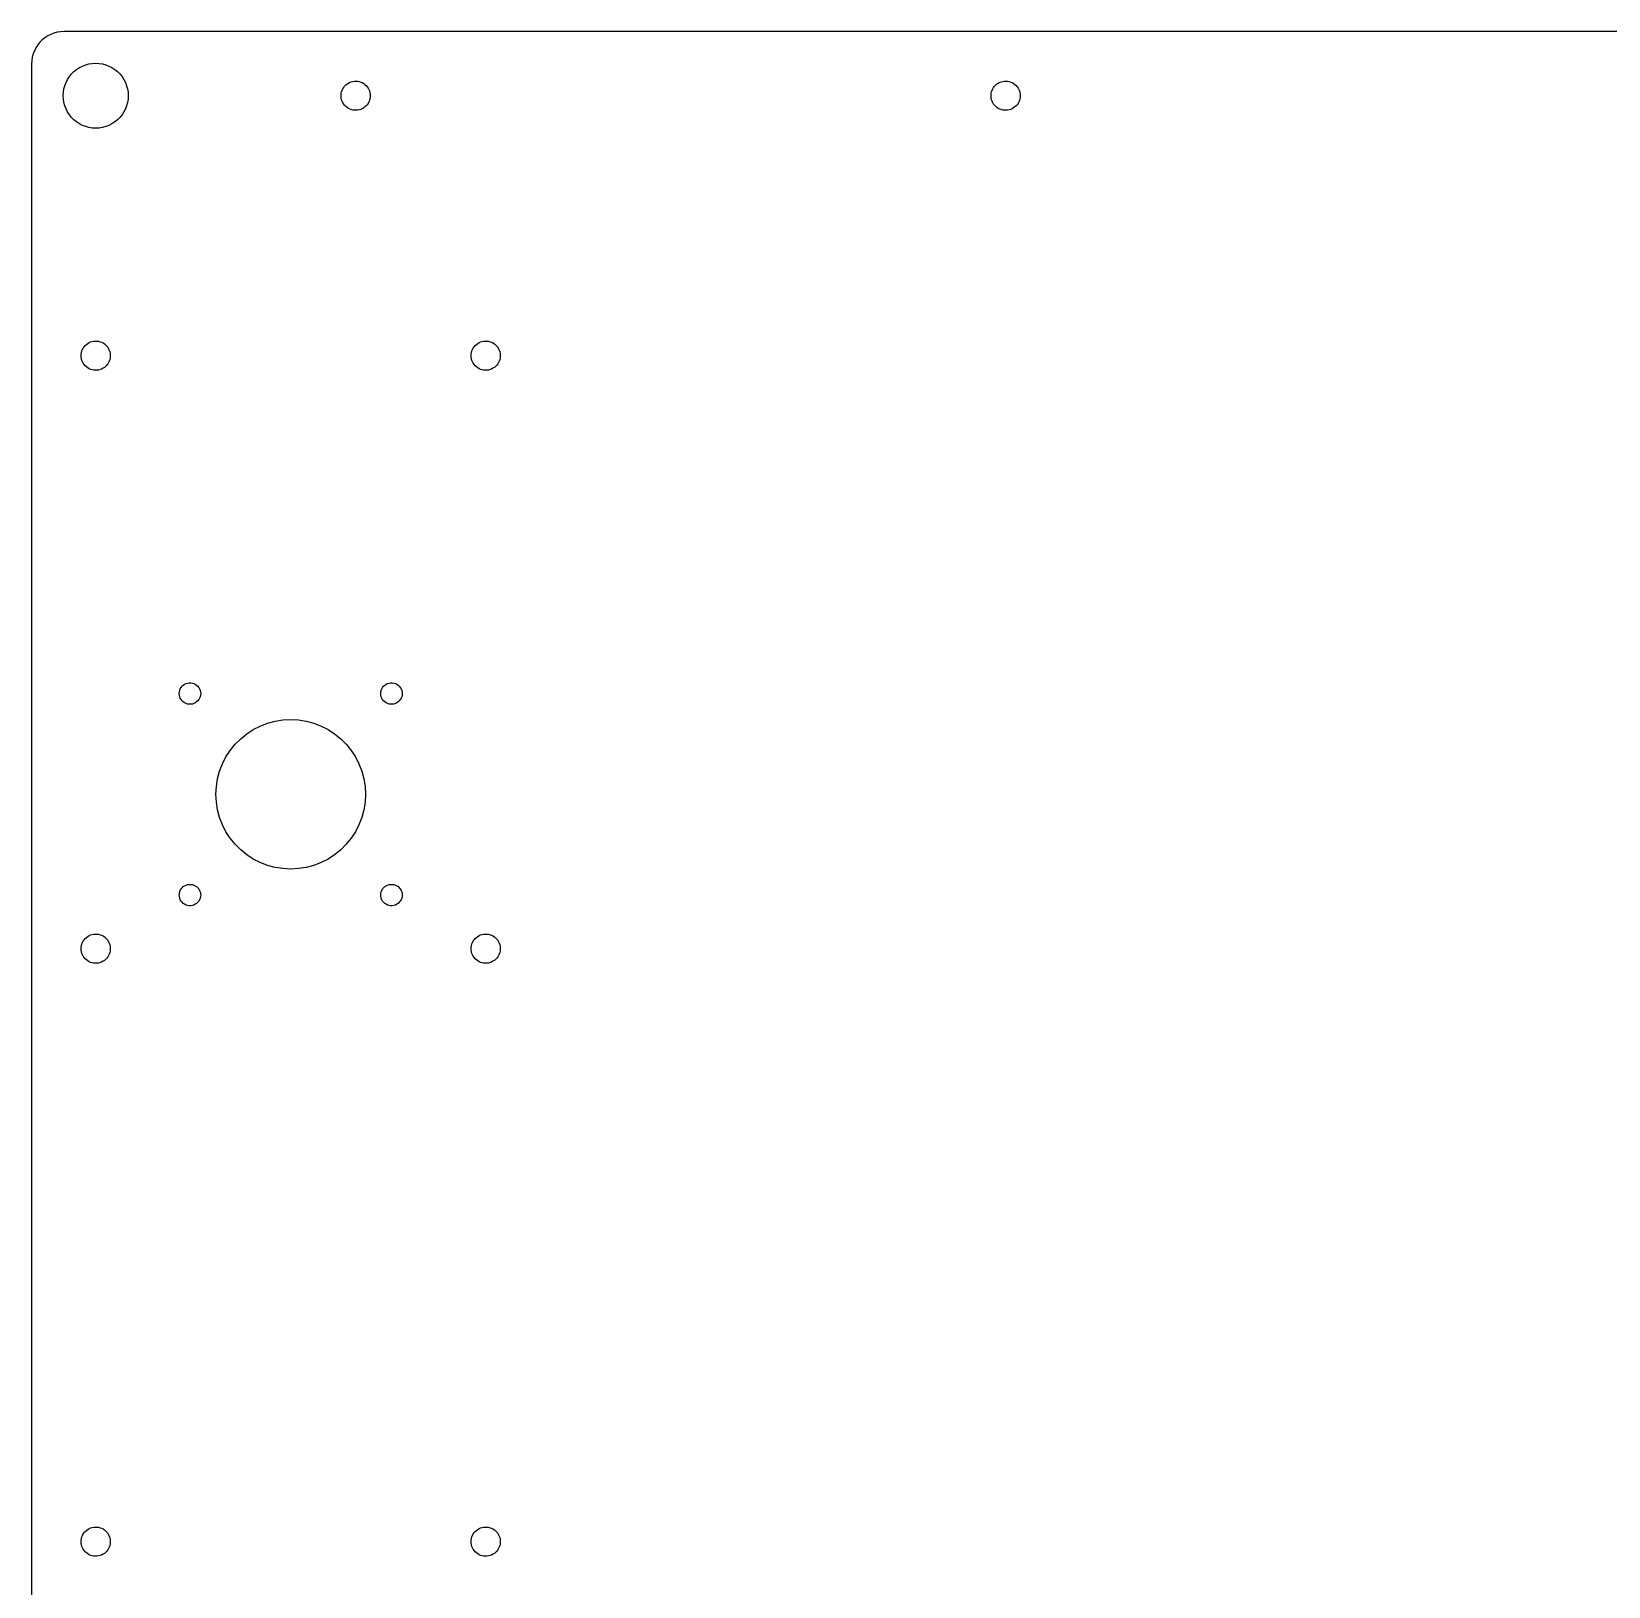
# Model space of a CAD drawing. Header units: metres. Extents: x -250 to 250, y -232 to 232.
# Drawn here: x -249.9 to -7.2, y -6.9 to 232.4 of the extents above; entities that cross this region are included whole.
import ezdxf

# ---------------------------------------------------------------- set-up
doc = ezdxf.new("R2010")
doc.units = ezdxf.units.M

msp = doc.modelspace()

# ---------------------------------------------------------------- linework, layer by layer
for p, q in [((-248.591, 230.721), (-248.92, 230.314)), ((-248.221, 231.091), (-248.591, 230.721)), ((-247.814, 231.42), (-248.221, 231.091)), ((-247.375, 231.705), (-247.814, 231.42)), ((-246.909, 231.943), (-247.375, 231.705)), ((-246.42, 232.13), (-246.909, 231.943)), ((-245.915, 232.266), (-246.42, 232.13)), ((-245.398, 232.348), (-245.915, 232.266)), ((-244.875, 232.375), (-245.398, 232.348)), ((244.875, 232.375), (-244.875, 232.375)), ((-249.766, 228.415), (-249.848, 227.898)), ((-249.63, 228.92), (-249.766, 228.415)), ((-249.443, 229.409), (-249.63, 228.92)), ((-249.205, 229.875), (-249.443, 229.409)), ((-248.92, 230.314), (-249.205, 229.875)), ((-249.848, 227.898), (-249.875, 227.375)), ((-249.875, 227.375), (-249.875, -227.375)), ((-244.045, 225.439), (-243.716, 225.846)), ((-243.716, 225.846), (-243.346, 226.216)), ((-243.346, 226.216), (-242.939, 226.545)), ((-242.939, 226.545), (-242.5, 226.83)), ((-242.5, 226.83), (-242.034, 227.068)), ((-242.034, 227.068), (-241.545, 227.255)), ((-241.545, 227.255), (-241.04, 227.391)), ((-241.04, 227.391), (-240.523, 227.473)), ((-240.523, 227.473), (-240, 227.5)), ((-240, 227.5), (-239.477, 227.473)), ((-239.477, 227.473), (-238.96, 227.391)), ((-238.96, 227.391), (-238.455, 227.255)), ((-238.455, 227.255), (-237.966, 227.068)), ((-237.966, 227.068), (-237.5, 226.83)), ((-237.5, 226.83), (-237.061, 226.545)), ((-237.061, 226.545), (-236.654, 226.216)), ((-236.654, 226.216), (-236.284, 225.846)), ((-236.284, 225.846), (-235.955, 225.439)), ((-244.973, 223.023), (-244.891, 223.54)), ((-244.891, 223.54), (-244.755, 224.045)), ((-244.755, 224.045), (-244.568, 224.534)), ((-244.568, 224.534), (-244.33, 225)), ((-244.33, 225), (-244.045, 225.439)), ((-235.955, 225.439), (-235.67, 225)), ((-235.67, 225), (-235.432, 224.534)), ((-235.432, 224.534), (-235.245, 224.045)), ((-235.245, 224.045), (-235.109, 223.54)), ((-235.109, 223.54), (-235.027, 223.023)), ((-202.165, 223.112), (-202.085, 223.347)), ((-202.085, 223.347), (-201.979, 223.571)), ((-201.979, 223.571), (-201.849, 223.782)), ((-201.849, 223.782), (-201.697, 223.978)), ((-201.697, 223.978), (-201.524, 224.155)), ((-201.524, 224.155), (-201.333, 224.313)), ((-201.333, 224.313), (-201.125, 224.449)), ((-201.125, 224.449), (-200.904, 224.56)), ((-200.904, 224.56), (-200.672, 224.647)), ((-200.672, 224.647), (-200.431, 224.708)), ((-200.431, 224.708), (-200.186, 224.742)), ((-200.186, 224.742), (-199.938, 224.749)), ((-199.938, 224.749), (-199.691, 224.729)), ((-199.691, 224.729), (-199.448, 224.681)), ((-199.448, 224.681), (-199.211, 224.607)), ((-199.211, 224.607), (-198.984, 224.508)), ((-198.984, 224.508), (-198.769, 224.384)), ((-198.769, 224.384), (-198.57, 224.237)), ((-198.57, 224.237), (-198.387, 224.069)), ((-198.387, 224.069), (-198.224, 223.882)), ((-198.224, 223.882), (-198.083, 223.678)), ((-198.083, 223.678), (-197.965, 223.46)), ((-197.965, 223.46), (-197.872, 223.231)), ((-197.872, 223.231), (-197.804, 222.992)), ((-102.165, 223.112), (-102.085, 223.347)), ((-102.085, 223.347), (-101.979, 223.571)), ((-101.979, 223.571), (-101.849, 223.782)), ((-101.849, 223.782), (-101.697, 223.978)), ((-101.697, 223.978), (-101.524, 224.155)), ((-101.524, 224.155), (-101.333, 224.313)), ((-101.333, 224.313), (-101.125, 224.449)), ((-101.125, 224.449), (-100.904, 224.56)), ((-100.904, 224.56), (-100.672, 224.647)), ((-100.672, 224.647), (-100.431, 224.708)), ((-100.431, 224.708), (-100.186, 224.742)), ((-100.186, 224.742), (-99.938, 224.749)), ((-99.938, 224.749), (-99.6909, 224.729)), ((-99.6909, 224.729), (-99.4476, 224.681)), ((-99.4476, 224.681), (-99.2111, 224.607)), ((-99.2111, 224.607), (-98.984, 224.508)), ((-98.984, 224.508), (-98.7694, 224.384)), ((-98.7694, 224.384), (-98.5696, 224.237)), ((-98.5696, 224.237), (-98.3872, 224.069)), ((-98.3872, 224.069), (-98.2244, 223.882)), ((-98.2244, 223.882), (-98.0832, 223.678)), ((-98.0832, 223.678), (-97.9652, 223.46)), ((-97.9652, 223.46), (-97.8719, 223.231)), ((-97.8719, 223.231), (-97.8045, 222.992)), ((-245, 222.5), (-244.973, 223.023)), ((-244.973, 221.977), (-245, 222.5)), ((-244.891, 221.46), (-244.973, 221.977)), ((-244.755, 220.955), (-244.891, 221.46)), ((-244.568, 220.466), (-244.755, 220.955)), ((-235.245, 220.955), (-235.432, 220.466)), ((-235.109, 221.46), (-235.245, 220.955)), ((-235.027, 221.977), (-235.109, 221.46)), ((-235.027, 223.023), (-235, 222.5)), ((-235, 222.5), (-235.027, 221.977)), ((-202.247, 222.624), (-202.219, 222.87)), ((-202.247, 222.376), (-202.247, 222.624)), ((-202.219, 222.13), (-202.247, 222.376)), ((-202.219, 222.87), (-202.165, 223.112)), ((-202.165, 221.888), (-202.219, 222.13)), ((-202.085, 221.653), (-202.165, 221.888)), ((-201.979, 221.429), (-202.085, 221.653)), ((-201.849, 221.218), (-201.979, 221.429)), ((-201.697, 221.022), (-201.849, 221.218)), ((-201.524, 220.845), (-201.697, 221.022)), ((-201.333, 220.687), (-201.524, 220.845)), ((-198.387, 220.931), (-198.57, 220.763)), ((-198.224, 221.118), (-198.387, 220.931)), ((-198.083, 221.322), (-198.224, 221.118)), ((-197.965, 221.54), (-198.083, 221.322)), ((-197.872, 221.769), (-197.965, 221.54)), ((-197.804, 222.008), (-197.872, 221.769)), ((-197.804, 222.992), (-197.764, 222.748)), ((-197.764, 222.252), (-197.804, 222.008)), ((-197.764, 222.748), (-197.75, 222.5)), ((-197.75, 222.5), (-197.764, 222.252)), ((-102.247, 222.624), (-102.219, 222.87)), ((-102.247, 222.376), (-102.247, 222.624)), ((-102.219, 222.13), (-102.247, 222.376)), ((-102.219, 222.87), (-102.165, 223.112)), ((-102.165, 221.888), (-102.219, 222.13)), ((-102.085, 221.653), (-102.165, 221.888)), ((-101.979, 221.429), (-102.085, 221.653)), ((-101.849, 221.218), (-101.979, 221.429)), ((-101.697, 221.022), (-101.849, 221.218)), ((-101.524, 220.845), (-101.697, 221.022)), ((-101.333, 220.687), (-101.524, 220.845)), ((-98.3872, 220.931), (-98.5696, 220.763)), ((-98.2244, 221.118), (-98.3872, 220.931)), ((-98.0832, 221.322), (-98.2244, 221.118)), ((-97.9652, 221.54), (-98.0832, 221.322)), ((-97.8719, 221.769), (-97.9652, 221.54)), ((-97.8045, 222.008), (-97.8719, 221.769)), ((-97.8045, 222.992), (-97.7637, 222.748)), ((-97.7637, 222.252), (-97.8045, 222.008)), ((-97.7637, 222.748), (-97.75, 222.5)), ((-97.75, 222.5), (-97.7637, 222.252)), ((-244.33, 220), (-244.568, 220.466)), ((-244.045, 219.561), (-244.33, 220)), ((-243.716, 219.154), (-244.045, 219.561)), ((-243.346, 218.784), (-243.716, 219.154)), ((-242.939, 218.455), (-243.346, 218.784)), ((-242.5, 218.17), (-242.939, 218.455)), ((-237.061, 218.455), (-237.5, 218.17)), ((-236.654, 218.784), (-237.061, 218.455)), ((-236.284, 219.154), (-236.654, 218.784)), ((-235.955, 219.561), (-236.284, 219.154)), ((-235.67, 220), (-235.955, 219.561)), ((-235.432, 220.466), (-235.67, 220)), ((-201.125, 220.551), (-201.333, 220.687)), ((-200.904, 220.44), (-201.125, 220.551)), ((-200.672, 220.353), (-200.904, 220.44)), ((-200.431, 220.292), (-200.672, 220.353)), ((-200.186, 220.258), (-200.431, 220.292)), ((-199.938, 220.251), (-200.186, 220.258)), ((-199.691, 220.271), (-199.938, 220.251)), ((-199.448, 220.319), (-199.691, 220.271)), ((-199.211, 220.393), (-199.448, 220.319)), ((-198.984, 220.492), (-199.211, 220.393)), ((-198.769, 220.616), (-198.984, 220.492)), ((-198.57, 220.763), (-198.769, 220.616)), ((-101.125, 220.551), (-101.333, 220.687)), ((-100.904, 220.44), (-101.125, 220.551)), ((-100.672, 220.353), (-100.904, 220.44)), ((-100.431, 220.292), (-100.672, 220.353)), ((-100.186, 220.258), (-100.431, 220.292)), ((-99.938, 220.251), (-100.186, 220.258)), ((-99.6909, 220.271), (-99.938, 220.251)), ((-99.4476, 220.319), (-99.6909, 220.271)), ((-99.2111, 220.393), (-99.4476, 220.319)), ((-98.984, 220.492), (-99.2111, 220.393)), ((-98.7694, 220.616), (-98.984, 220.492)), ((-98.5696, 220.763), (-98.7694, 220.616)), ((-242.034, 217.932), (-242.5, 218.17)), ((-241.545, 217.745), (-242.034, 217.932)), ((-241.04, 217.609), (-241.545, 217.745)), ((-240.523, 217.527), (-241.04, 217.609)), ((-240, 217.5), (-240.523, 217.527)), ((-239.477, 217.527), (-240, 217.5)), ((-238.96, 217.609), (-239.477, 217.527)), ((-238.455, 217.745), (-238.96, 217.609)), ((-237.966, 217.932), (-238.455, 217.745)), ((-237.5, 218.17), (-237.966, 217.932)), ((-241.231, 184.384), (-241.016, 184.508)), ((-241.016, 184.508), (-240.789, 184.607)), ((-240.789, 184.607), (-240.552, 184.681)), ((-240.552, 184.681), (-240.309, 184.729)), ((-240.309, 184.729), (-240.062, 184.749)), ((-240.062, 184.749), (-239.814, 184.742)), ((-239.814, 184.742), (-239.569, 184.708)), ((-239.569, 184.708), (-239.328, 184.647)), ((-239.328, 184.647), (-239.096, 184.56)), ((-239.096, 184.56), (-238.875, 184.449)), ((-238.875, 184.449), (-238.667, 184.313)), ((-181.231, 184.384), (-181.016, 184.508)), ((-181.016, 184.508), (-180.789, 184.607)), ((-180.789, 184.607), (-180.552, 184.681)), ((-180.552, 184.681), (-180.309, 184.729)), ((-180.309, 184.729), (-180.062, 184.749)), ((-180.062, 184.749), (-179.814, 184.742)), ((-179.814, 184.742), (-179.569, 184.708)), ((-179.569, 184.708), (-179.328, 184.647)), ((-179.328, 184.647), (-179.096, 184.56)), ((-179.096, 184.56), (-178.875, 184.449)), ((-178.875, 184.449), (-178.667, 184.313)), ((-242.25, 182.5), (-242.236, 182.748)), ((-242.236, 182.252), (-242.25, 182.5)), ((-242.236, 182.748), (-242.196, 182.992)), ((-242.196, 182.008), (-242.236, 182.252)), ((-242.196, 182.992), (-242.128, 183.231)), ((-242.128, 181.769), (-242.196, 182.008)), ((-242.128, 183.231), (-242.035, 183.46)), ((-242.035, 183.46), (-241.917, 183.678)), ((-241.917, 183.678), (-241.776, 183.882)), ((-241.776, 183.882), (-241.613, 184.069)), ((-241.613, 184.069), (-241.43, 184.237)), ((-241.43, 184.237), (-241.231, 184.384)), ((-238.667, 184.313), (-238.476, 184.155)), ((-238.476, 184.155), (-238.303, 183.978)), ((-238.303, 183.978), (-238.151, 183.782)), ((-238.151, 183.782), (-238.021, 183.571)), ((-238.021, 183.571), (-237.915, 183.347)), ((-237.915, 183.347), (-237.835, 183.112)), ((-237.835, 183.112), (-237.781, 182.87)), ((-237.781, 182.13), (-237.835, 181.888)), ((-237.781, 182.87), (-237.753, 182.624)), ((-237.753, 182.376), (-237.781, 182.13)), ((-237.753, 182.624), (-237.753, 182.376)), ((-182.25, 182.5), (-182.236, 182.748)), ((-182.236, 182.252), (-182.25, 182.5)), ((-182.236, 182.748), (-182.196, 182.992)), ((-182.196, 182.008), (-182.236, 182.252)), ((-182.196, 182.992), (-182.128, 183.231)), ((-182.128, 181.769), (-182.196, 182.008)), ((-182.128, 183.231), (-182.035, 183.46)), ((-182.035, 183.46), (-181.917, 183.678)), ((-181.917, 183.678), (-181.776, 183.882)), ((-181.776, 183.882), (-181.613, 184.069)), ((-181.613, 184.069), (-181.43, 184.237)), ((-181.43, 184.237), (-181.231, 184.384)), ((-178.667, 184.313), (-178.476, 184.155)), ((-178.476, 184.155), (-178.303, 183.978)), ((-178.303, 183.978), (-178.151, 183.782)), ((-178.151, 183.782), (-178.021, 183.571)), ((-178.021, 183.571), (-177.915, 183.347)), ((-177.915, 183.347), (-177.835, 183.112)), ((-177.835, 183.112), (-177.781, 182.87)), ((-177.781, 182.13), (-177.835, 181.888)), ((-177.781, 182.87), (-177.753, 182.624)), ((-177.753, 182.376), (-177.781, 182.13)), ((-177.753, 182.624), (-177.753, 182.376)), ((-242.035, 181.54), (-242.128, 181.769)), ((-241.917, 181.322), (-242.035, 181.54)), ((-241.776, 181.118), (-241.917, 181.322)), ((-241.613, 180.931), (-241.776, 181.118)), ((-241.43, 180.763), (-241.613, 180.931)), ((-241.231, 180.616), (-241.43, 180.763)), ((-241.016, 180.492), (-241.231, 180.616)), ((-240.789, 180.393), (-241.016, 180.492)), ((-240.552, 180.319), (-240.789, 180.393)), ((-240.309, 180.271), (-240.552, 180.319)), ((-240.062, 180.251), (-240.309, 180.271)), ((-239.814, 180.258), (-240.062, 180.251)), ((-239.569, 180.292), (-239.814, 180.258)), ((-239.328, 180.353), (-239.569, 180.292)), ((-239.096, 180.44), (-239.328, 180.353)), ((-238.875, 180.551), (-239.096, 180.44)), ((-238.667, 180.687), (-238.875, 180.551)), ((-238.476, 180.845), (-238.667, 180.687)), ((-238.303, 181.022), (-238.476, 180.845)), ((-238.151, 181.218), (-238.303, 181.022)), ((-238.021, 181.429), (-238.151, 181.218)), ((-237.915, 181.653), (-238.021, 181.429)), ((-237.835, 181.888), (-237.915, 181.653)), ((-182.035, 181.54), (-182.128, 181.769)), ((-181.917, 181.322), (-182.035, 181.54)), ((-181.776, 181.118), (-181.917, 181.322)), ((-181.613, 180.931), (-181.776, 181.118)), ((-181.43, 180.763), (-181.613, 180.931)), ((-181.231, 180.616), (-181.43, 180.763)), ((-181.016, 180.492), (-181.231, 180.616)), ((-180.789, 180.393), (-181.016, 180.492)), ((-180.552, 180.319), (-180.789, 180.393)), ((-180.309, 180.271), (-180.552, 180.319)), ((-180.062, 180.251), (-180.309, 180.271)), ((-179.814, 180.258), (-180.062, 180.251)), ((-179.569, 180.292), (-179.814, 180.258)), ((-179.328, 180.353), (-179.569, 180.292)), ((-179.096, 180.44), (-179.328, 180.353)), ((-178.875, 180.551), (-179.096, 180.44)), ((-178.667, 180.687), (-178.875, 180.551)), ((-178.476, 180.845), (-178.667, 180.687)), ((-178.303, 181.022), (-178.476, 180.845)), ((-178.151, 181.218), (-178.303, 181.022)), ((-178.021, 181.429), (-178.151, 181.218)), ((-177.915, 181.653), (-178.021, 181.429)), ((-177.835, 181.888), (-177.915, 181.653)), ((-227.077, 130.986), (-226.987, 131.216)), ((-226.987, 131.216), (-226.863, 131.429)), ((-226.863, 131.429), (-226.71, 131.622)), ((-226.71, 131.622), (-226.529, 131.79)), ((-226.529, 131.79), (-226.325, 131.929)), ((-226.325, 131.929), (-226.103, 132.036)), ((-226.103, 132.036), (-225.867, 132.109)), ((-225.867, 132.109), (-225.623, 132.145)), ((-225.623, 132.145), (-225.377, 132.145)), ((-225.377, 132.145), (-225.133, 132.109)), ((-225.133, 132.109), (-224.897, 132.036)), ((-224.897, 132.036), (-224.675, 131.929)), ((-224.675, 131.929), (-224.471, 131.79)), ((-224.471, 131.79), (-224.29, 131.622)), ((-224.29, 131.622), (-224.137, 131.429)), ((-224.137, 131.429), (-224.013, 131.216)), ((-224.013, 131.216), (-223.923, 130.986)), ((-196.077, 130.986), (-195.987, 131.216)), ((-195.987, 131.216), (-195.863, 131.429)), ((-195.863, 131.429), (-195.71, 131.622)), ((-195.71, 131.622), (-195.529, 131.79)), ((-195.529, 131.79), (-195.325, 131.929)), ((-195.325, 131.929), (-195.103, 132.036)), ((-195.103, 132.036), (-194.867, 132.109)), ((-194.867, 132.109), (-194.623, 132.145)), ((-194.623, 132.145), (-194.377, 132.145)), ((-194.377, 132.145), (-194.133, 132.109)), ((-194.133, 132.109), (-193.897, 132.036)), ((-193.897, 132.036), (-193.675, 131.929)), ((-193.675, 131.929), (-193.471, 131.79)), ((-193.471, 131.79), (-193.29, 131.622)), ((-193.29, 131.622), (-193.137, 131.429)), ((-193.137, 131.429), (-193.013, 131.216)), ((-193.013, 131.216), (-192.923, 130.986)), ((-227.15, 130.5), (-227.132, 130.746)), ((-227.132, 130.254), (-227.15, 130.5)), ((-227.132, 130.746), (-227.077, 130.986)), ((-227.077, 130.014), (-227.132, 130.254)), ((-226.987, 129.784), (-227.077, 130.014)), ((-226.863, 129.571), (-226.987, 129.784)), ((-226.71, 129.378), (-226.863, 129.571)), ((-226.529, 129.21), (-226.71, 129.378)), ((-226.325, 129.071), (-226.529, 129.21)), ((-226.103, 128.964), (-226.325, 129.071)), ((-225.867, 128.891), (-226.103, 128.964)), ((-225.623, 128.855), (-225.867, 128.891)), ((-225.377, 128.855), (-225.623, 128.855)), ((-225.133, 128.891), (-225.377, 128.855)), ((-224.897, 128.964), (-225.133, 128.891)), ((-224.675, 129.071), (-224.897, 128.964)), ((-224.471, 129.21), (-224.675, 129.071)), ((-224.29, 129.378), (-224.471, 129.21)), ((-224.137, 129.571), (-224.29, 129.378)), ((-224.013, 129.784), (-224.137, 129.571)), ((-223.923, 130.014), (-224.013, 129.784)), ((-223.923, 130.986), (-223.868, 130.746)), ((-223.868, 130.254), (-223.923, 130.014)), ((-223.868, 130.746), (-223.85, 130.5)), ((-223.85, 130.5), (-223.868, 130.254)), ((-196.15, 130.5), (-196.132, 130.746)), ((-196.132, 130.254), (-196.15, 130.5)), ((-196.132, 130.746), (-196.077, 130.986)), ((-196.077, 130.014), (-196.132, 130.254)), ((-195.987, 129.784), (-196.077, 130.014)), ((-195.863, 129.571), (-195.987, 129.784)), ((-195.71, 129.378), (-195.863, 129.571)), ((-195.529, 129.21), (-195.71, 129.378)), ((-195.325, 129.071), (-195.529, 129.21)), ((-195.103, 128.964), (-195.325, 129.071)), ((-194.867, 128.891), (-195.103, 128.964)), ((-194.623, 128.855), (-194.867, 128.891)), ((-194.377, 128.855), (-194.623, 128.855)), ((-194.133, 128.891), (-194.377, 128.855)), ((-193.897, 128.964), (-194.133, 128.891)), ((-193.675, 129.071), (-193.897, 128.964)), ((-193.471, 129.21), (-193.675, 129.071)), ((-193.29, 129.378), (-193.471, 129.21)), ((-193.137, 129.571), (-193.29, 129.378)), ((-193.013, 129.784), (-193.137, 129.571)), ((-192.923, 130.014), (-193.013, 129.784)), ((-192.923, 130.986), (-192.868, 130.746)), ((-192.868, 130.254), (-192.923, 130.014)), ((-192.868, 130.746), (-192.85, 130.5)), ((-192.85, 130.5), (-192.868, 130.254)), ((-213.554, 125.937), (-212.391, 126.249)), ((-212.391, 126.249), (-211.202, 126.437)), ((-211.202, 126.437), (-210, 126.5)), ((-210, 126.5), (-208.798, 126.437)), ((-208.798, 126.437), (-207.609, 126.249)), ((-207.609, 126.249), (-206.446, 125.937)), ((-217.695, 123.546), (-216.76, 124.304)), ((-216.76, 124.304), (-215.75, 124.959)), ((-215.75, 124.959), (-214.677, 125.506)), ((-214.677, 125.506), (-213.554, 125.937)), ((-206.446, 125.937), (-205.323, 125.506)), ((-205.323, 125.506), (-204.25, 124.959)), ((-204.25, 124.959), (-203.24, 124.304)), ((-203.24, 124.304), (-202.305, 123.546)), ((-219.959, 120.75), (-219.304, 121.76)), ((-219.304, 121.76), (-218.546, 122.695)), ((-218.546, 122.695), (-217.695, 123.546)), ((-202.305, 123.546), (-201.454, 122.695)), ((-201.454, 122.695), (-200.696, 121.76)), ((-200.696, 121.76), (-200.041, 120.75)), ((-220.937, 118.554), (-220.506, 119.677)), ((-220.506, 119.677), (-219.959, 120.75)), ((-200.041, 120.75), (-199.494, 119.677)), ((-199.494, 119.677), (-199.063, 118.554)), ((-221.437, 116.202), (-221.249, 117.391)), ((-221.249, 117.391), (-220.937, 118.554)), ((-199.063, 118.554), (-198.751, 117.391)), ((-198.751, 117.391), (-198.563, 116.202)), ((-221.5, 115), (-221.437, 116.202)), ((-221.437, 113.798), (-221.5, 115)), ((-198.563, 116.202), (-198.5, 115)), ((-198.5, 115), (-198.563, 113.798)), ((-221.249, 112.609), (-221.437, 113.798)), ((-220.937, 111.446), (-221.249, 112.609)), ((-198.751, 112.609), (-199.063, 111.446)), ((-198.563, 113.798), (-198.751, 112.609)), ((-220.506, 110.323), (-220.937, 111.446)), ((-219.959, 109.25), (-220.506, 110.323)), ((-219.304, 108.24), (-219.959, 109.25)), ((-200.041, 109.25), (-200.696, 108.24)), ((-199.494, 110.323), (-200.041, 109.25)), ((-199.063, 111.446), (-199.494, 110.323)), ((-218.546, 107.305), (-219.304, 108.24)), ((-217.695, 106.454), (-218.546, 107.305)), ((-201.454, 107.305), (-202.305, 106.454)), ((-200.696, 108.24), (-201.454, 107.305)), ((-216.76, 105.696), (-217.695, 106.454)), ((-215.75, 105.041), (-216.76, 105.696)), ((-214.677, 104.494), (-215.75, 105.041)), ((-213.554, 104.063), (-214.677, 104.494)), ((-205.323, 104.494), (-206.446, 104.063)), ((-204.25, 105.041), (-205.323, 104.494)), ((-203.24, 105.696), (-204.25, 105.041)), ((-202.305, 106.454), (-203.24, 105.696)), ((-212.391, 103.751), (-213.554, 104.063)), ((-211.202, 103.563), (-212.391, 103.751)), ((-210, 103.5), (-211.202, 103.563)), ((-208.798, 103.563), (-210, 103.5)), ((-207.609, 103.751), (-208.798, 103.563)), ((-206.446, 104.063), (-207.609, 103.751)), ((-227.15, 99.5), (-227.132, 99.7459)), ((-227.132, 99.2541), (-227.15, 99.5)), ((-227.132, 99.7459), (-227.077, 99.9863)), ((-227.077, 99.9863), (-226.987, 100.216)), ((-226.987, 100.216), (-226.863, 100.429)), ((-226.863, 100.429), (-226.71, 100.622)), ((-226.71, 100.622), (-226.529, 100.79)), ((-226.529, 100.79), (-226.325, 100.929)), ((-226.325, 100.929), (-226.103, 101.036)), ((-226.103, 101.036), (-225.867, 101.109)), ((-225.867, 101.109), (-225.623, 101.145)), ((-225.623, 101.145), (-225.377, 101.145)), ((-225.377, 101.145), (-225.133, 101.109)), ((-225.133, 101.109), (-224.897, 101.036)), ((-224.897, 101.036), (-224.675, 100.929)), ((-224.675, 100.929), (-224.471, 100.79)), ((-224.471, 100.79), (-224.29, 100.622)), ((-224.29, 100.622), (-224.137, 100.429)), ((-224.137, 100.429), (-224.013, 100.216)), ((-224.013, 100.216), (-223.923, 99.9863)), ((-223.923, 99.9863), (-223.868, 99.7459)), ((-223.868, 99.7459), (-223.85, 99.5)), ((-223.85, 99.5), (-223.868, 99.2541)), ((-196.15, 99.5), (-196.132, 99.7459)), ((-196.132, 99.2541), (-196.15, 99.5)), ((-196.132, 99.7459), (-196.077, 99.9863)), ((-196.077, 99.9863), (-195.987, 100.216)), ((-195.987, 100.216), (-195.863, 100.429)), ((-195.863, 100.429), (-195.71, 100.622)), ((-195.71, 100.622), (-195.529, 100.79)), ((-195.529, 100.79), (-195.325, 100.929)), ((-195.325, 100.929), (-195.103, 101.036)), ((-195.103, 101.036), (-194.867, 101.109)), ((-194.867, 101.109), (-194.623, 101.145)), ((-194.623, 101.145), (-194.377, 101.145)), ((-194.377, 101.145), (-194.133, 101.109)), ((-194.133, 101.109), (-193.897, 101.036)), ((-193.897, 101.036), (-193.675, 100.929)), ((-193.675, 100.929), (-193.471, 100.79)), ((-193.471, 100.79), (-193.29, 100.622)), ((-193.29, 100.622), (-193.137, 100.429)), ((-193.137, 100.429), (-193.013, 100.216)), ((-193.013, 100.216), (-192.923, 99.9863)), ((-192.923, 99.9863), (-192.868, 99.7459)), ((-192.868, 99.7459), (-192.85, 99.5)), ((-192.85, 99.5), (-192.868, 99.2541)), ((-227.077, 99.0137), (-227.132, 99.2541)), ((-226.987, 98.7841), (-227.077, 99.0137)), ((-226.863, 98.5705), (-226.987, 98.7841)), ((-226.71, 98.3777), (-226.863, 98.5705)), ((-226.529, 98.21), (-226.71, 98.3777)), ((-226.325, 98.0711), (-226.529, 98.21)), ((-226.103, 97.9641), (-226.325, 98.0711)), ((-225.867, 97.8914), (-226.103, 97.9641)), ((-225.623, 97.8546), (-225.867, 97.8914)), ((-225.377, 97.8546), (-225.623, 97.8546)), ((-225.133, 97.8914), (-225.377, 97.8546)), ((-224.897, 97.9641), (-225.133, 97.8914)), ((-224.675, 98.0711), (-224.897, 97.9641)), ((-224.471, 98.21), (-224.675, 98.0711)), ((-224.29, 98.3777), (-224.471, 98.21)), ((-224.137, 98.5705), (-224.29, 98.3777)), ((-224.013, 98.7841), (-224.137, 98.5705)), ((-223.923, 99.0137), (-224.013, 98.7841)), ((-223.868, 99.2541), (-223.923, 99.0137)), ((-196.077, 99.0137), (-196.132, 99.2541)), ((-195.987, 98.7841), (-196.077, 99.0137)), ((-195.863, 98.5705), (-195.987, 98.7841)), ((-195.71, 98.3777), (-195.863, 98.5705)), ((-195.529, 98.21), (-195.71, 98.3777)), ((-195.325, 98.0711), (-195.529, 98.21)), ((-195.103, 97.9641), (-195.325, 98.0711)), ((-194.867, 97.8914), (-195.103, 97.9641)), ((-194.623, 97.8546), (-194.867, 97.8914)), ((-194.377, 97.8546), (-194.623, 97.8546)), ((-194.133, 97.8914), (-194.377, 97.8546)), ((-193.897, 97.9641), (-194.133, 97.8914)), ((-193.675, 98.0711), (-193.897, 97.9641)), ((-193.471, 98.21), (-193.675, 98.0711)), ((-193.29, 98.3777), (-193.471, 98.21)), ((-193.137, 98.5705), (-193.29, 98.3777)), ((-193.013, 98.7841), (-193.137, 98.5705)), ((-192.923, 99.0137), (-193.013, 98.7841)), ((-192.868, 99.2541), (-192.923, 99.0137)), ((-242.128, 91.9806), (-242.035, 92.2102)), ((-242.035, 92.2102), (-241.917, 92.4283)), ((-241.917, 92.4283), (-241.776, 92.632)), ((-241.776, 92.632), (-241.613, 92.8189)), ((-241.613, 92.8189), (-241.43, 92.9868)), ((-241.43, 92.9868), (-241.231, 93.1336)), ((-241.231, 93.1336), (-241.016, 93.2576)), ((-241.016, 93.2576), (-240.789, 93.3571)), ((-240.789, 93.3571), (-240.552, 93.4312)), ((-240.552, 93.4312), (-240.309, 93.4787)), ((-240.309, 93.4787), (-240.062, 93.4991)), ((-240.062, 93.4991), (-239.814, 93.4923)), ((-239.814, 93.4923), (-239.569, 93.4583)), ((-239.569, 93.4583), (-239.328, 93.3974)), ((-239.328, 93.3974), (-239.096, 93.3105)), ((-239.096, 93.3105), (-238.875, 93.1985)), ((-238.875, 93.1985), (-238.667, 93.063)), ((-238.667, 93.063), (-238.476, 92.9054)), ((-238.476, 92.9054), (-238.303, 92.7277)), ((-238.303, 92.7277), (-238.151, 92.5321)), ((-238.151, 92.5321), (-238.021, 92.3209)), ((-238.021, 92.3209), (-237.915, 92.0967)), ((-182.128, 91.9806), (-182.035, 92.2102)), ((-182.035, 92.2102), (-181.917, 92.4283)), ((-181.917, 92.4283), (-181.776, 92.632)), ((-181.776, 92.632), (-181.613, 92.8189)), ((-181.613, 92.8189), (-181.43, 92.9868)), ((-181.43, 92.9868), (-181.231, 93.1336)), ((-181.231, 93.1336), (-181.016, 93.2576)), ((-181.016, 93.2576), (-180.789, 93.3571)), ((-180.789, 93.3571), (-180.552, 93.4312)), ((-180.552, 93.4312), (-180.309, 93.4787)), ((-180.309, 93.4787), (-180.062, 93.4991)), ((-180.062, 93.4991), (-179.814, 93.4923)), ((-179.814, 93.4923), (-179.569, 93.4583)), ((-179.569, 93.4583), (-179.328, 93.3974)), ((-179.328, 93.3974), (-179.096, 93.3105)), ((-179.096, 93.3105), (-178.875, 93.1985)), ((-178.875, 93.1985), (-178.667, 93.063)), ((-178.667, 93.063), (-178.476, 92.9054)), ((-178.476, 92.9054), (-178.303, 92.7277)), ((-178.303, 92.7277), (-178.151, 92.5321)), ((-178.151, 92.5321), (-178.021, 92.3209)), ((-178.021, 92.3209), (-177.915, 92.0967)), ((-242.25, 91.25), (-242.236, 91.4975)), ((-242.236, 91.0025), (-242.25, 91.25)), ((-242.236, 91.4975), (-242.196, 91.742)), ((-242.196, 90.758), (-242.236, 91.0025)), ((-242.196, 91.742), (-242.128, 91.9806)), ((-242.128, 90.5194), (-242.196, 90.758)), ((-242.035, 90.2897), (-242.128, 90.5194)), ((-241.917, 90.0717), (-242.035, 90.2897)), ((-241.776, 89.868), (-241.917, 90.0717)), ((-241.613, 89.6811), (-241.776, 89.868)), ((-238.151, 89.9679), (-238.303, 89.7723)), ((-238.021, 90.1791), (-238.151, 89.9679)), ((-237.915, 90.4033), (-238.021, 90.1791)), ((-237.915, 92.0967), (-237.835, 91.8622)), ((-237.835, 90.6378), (-237.915, 90.4033)), ((-237.835, 91.8622), (-237.781, 91.6203)), ((-237.781, 90.8797), (-237.835, 90.6378)), ((-237.781, 91.6203), (-237.753, 91.3739)), ((-237.753, 91.1261), (-237.781, 90.8797)), ((-237.753, 91.3739), (-237.753, 91.1261)), ((-182.25, 91.25), (-182.236, 91.4975)), ((-182.236, 91.0025), (-182.25, 91.25)), ((-182.236, 91.4975), (-182.196, 91.742)), ((-182.196, 90.758), (-182.236, 91.0025)), ((-182.196, 91.742), (-182.128, 91.9806)), ((-182.128, 90.5194), (-182.196, 90.758)), ((-182.035, 90.2897), (-182.128, 90.5194)), ((-181.917, 90.0717), (-182.035, 90.2897)), ((-181.776, 89.868), (-181.917, 90.0717)), ((-181.613, 89.6811), (-181.776, 89.868)), ((-178.151, 89.9679), (-178.303, 89.7723)), ((-178.021, 90.1791), (-178.151, 89.9679)), ((-177.915, 90.4033), (-178.021, 90.1791)), ((-177.915, 92.0967), (-177.835, 91.8622)), ((-177.835, 90.6378), (-177.915, 90.4033)), ((-177.835, 91.8622), (-177.781, 91.6203)), ((-177.781, 90.8797), (-177.835, 90.6378)), ((-177.781, 91.6203), (-177.753, 91.3739)), ((-177.753, 91.1261), (-177.781, 90.8797)), ((-177.753, 91.3739), (-177.753, 91.1261)), ((-241.43, 89.5132), (-241.613, 89.6811)), ((-241.231, 89.3664), (-241.43, 89.5132)), ((-241.016, 89.2424), (-241.231, 89.3664)), ((-240.789, 89.1429), (-241.016, 89.2424)), ((-240.552, 89.0688), (-240.789, 89.1429)), ((-240.309, 89.0213), (-240.552, 89.0688)), ((-240.062, 89.0009), (-240.309, 89.0213)), ((-239.814, 89.0077), (-240.062, 89.0009)), ((-239.569, 89.0417), (-239.814, 89.0077)), ((-239.328, 89.1026), (-239.569, 89.0417)), ((-239.096, 89.1895), (-239.328, 89.1026)), ((-238.875, 89.3014), (-239.096, 89.1895)), ((-238.667, 89.437), (-238.875, 89.3014)), ((-238.476, 89.5946), (-238.667, 89.437)), ((-238.303, 89.7723), (-238.476, 89.5946)), ((-181.43, 89.5132), (-181.613, 89.6811)), ((-181.231, 89.3664), (-181.43, 89.5132)), ((-181.016, 89.2424), (-181.231, 89.3664)), ((-180.789, 89.1429), (-181.016, 89.2424)), ((-180.552, 89.0688), (-180.789, 89.1429)), ((-180.309, 89.0213), (-180.552, 89.0688)), ((-180.062, 89.0009), (-180.309, 89.0213)), ((-179.814, 89.0077), (-180.062, 89.0009)), ((-179.569, 89.0417), (-179.814, 89.0077)), ((-179.328, 89.1026), (-179.569, 89.0417)), ((-179.096, 89.1895), (-179.328, 89.1026)), ((-178.875, 89.3014), (-179.096, 89.1895)), ((-178.667, 89.437), (-178.875, 89.3014)), ((-178.476, 89.5946), (-178.667, 89.437)), ((-178.303, 89.7723), (-178.476, 89.5946)), ((-242.25, 0), (-242.236, 0.24751)), ((-242.236, -0.24751), (-242.25, 0)), ((-242.236, 0.24751), (-242.196, 0.49202)), ((-242.196, 0.49202), (-242.128, 0.73056)), ((-242.128, 0.73056), (-242.035, 0.96024)), ((-242.035, 0.96024), (-241.917, 1.17825)), ((-241.917, 1.17825), (-241.776, 1.38197)), ((-241.776, 1.38197), (-241.613, 1.56891)), ((-241.613, 1.56891), (-241.43, 1.7368)), ((-241.43, 1.7368), (-241.231, 1.88362)), ((-241.231, 1.88362), (-241.016, 2.00757)), ((-241.016, 2.00757), (-240.789, 2.10715)), ((-240.789, 2.10715), (-240.552, 2.18114)), ((-240.552, 2.18114), (-240.309, 2.22867)), ((-240.309, 2.22867), (-240.062, 2.24915)), ((-240.062, 2.24915), (-239.814, 2.24231)), ((-239.814, 2.24231), (-239.569, 2.20825)), ((-239.569, 2.20825), (-239.328, 2.1474)), ((-239.328, 2.1474), (-239.096, 2.06049)), ((-239.096, 2.06049), (-238.875, 1.94855)), ((-238.875, 1.94855), (-238.667, 1.81296)), ((-238.667, 1.81296), (-238.476, 1.65536)), ((-238.476, 1.65536), (-238.303, 1.47769)), ((-238.303, 1.47769), (-238.151, 1.28206)), ((-238.151, 1.28206), (-238.021, 1.07088)), ((-238.021, 1.07088), (-237.915, 0.84669)), ((-237.915, 0.84669), (-237.835, 0.61223)), ((-237.835, 0.61223), (-237.781, 0.37033)), ((-237.781, 0.37033), (-237.753, 0.12395)), ((-237.753, 0.12395), (-237.753, -0.12395)), ((-182.25, 0), (-182.236, 0.24751)), ((-182.236, -0.24751), (-182.25, 0)), ((-182.236, 0.24751), (-182.196, 0.49202)), ((-182.196, 0.49202), (-182.128, 0.73056)), ((-182.128, 0.73056), (-182.035, 0.96024)), ((-182.035, 0.96024), (-181.917, 1.17825)), ((-181.917, 1.17825), (-181.776, 1.38197)), ((-181.776, 1.38197), (-181.613, 1.56891)), ((-181.613, 1.56891), (-181.43, 1.7368)), ((-181.43, 1.7368), (-181.231, 1.88362)), ((-181.231, 1.88362), (-181.016, 2.00757)), ((-181.016, 2.00757), (-180.789, 2.10715)), ((-180.789, 2.10715), (-180.552, 2.18114)), ((-180.552, 2.18114), (-180.309, 2.22867)), ((-180.309, 2.22867), (-180.062, 2.24915)), ((-180.062, 2.24915), (-179.814, 2.24231)), ((-179.814, 2.24231), (-179.569, 2.20825)), ((-179.569, 2.20825), (-179.328, 2.1474)), ((-179.328, 2.1474), (-179.096, 2.06049)), ((-179.096, 2.06049), (-178.875, 1.94855)), ((-178.875, 1.94855), (-178.667, 1.81296)), ((-178.667, 1.81296), (-178.476, 1.65536)), ((-178.476, 1.65536), (-178.303, 1.47769)), ((-178.303, 1.47769), (-178.151, 1.28206)), ((-178.151, 1.28206), (-178.021, 1.07088)), ((-178.021, 1.07088), (-177.915, 0.84669)), ((-177.915, 0.84669), (-177.835, 0.61223)), ((-177.835, 0.61223), (-177.781, 0.37033)), ((-177.781, 0.37033), (-177.753, 0.12395)), ((-177.753, 0.12395), (-177.753, -0.12395)), ((-242.196, -0.49202), (-242.236, -0.24751)), ((-242.128, -0.73056), (-242.196, -0.49202)), ((-242.035, -0.96024), (-242.128, -0.73056)), ((-241.917, -1.17825), (-242.035, -0.96024)), ((-241.776, -1.38197), (-241.917, -1.17825)), ((-241.613, -1.56891), (-241.776, -1.38197)), ((-241.43, -1.7368), (-241.613, -1.56891)), ((-241.231, -1.88362), (-241.43, -1.7368)), ((-241.016, -2.00757), (-241.231, -1.88362)), ((-240.789, -2.10715), (-241.016, -2.00757)), ((-240.552, -2.18114), (-240.789, -2.10715)), ((-240.309, -2.22867), (-240.552, -2.18114)), ((-240.062, -2.24915), (-240.309, -2.22867)), ((-239.814, -2.24231), (-240.062, -2.24915)), ((-239.569, -2.20825), (-239.814, -2.24231)), ((-239.328, -2.1474), (-239.569, -2.20825)), ((-239.096, -2.06049), (-239.328, -2.1474)), ((-238.875, -1.94855), (-239.096, -2.06049)), ((-238.667, -1.81296), (-238.875, -1.94855)), ((-238.476, -1.65536), (-238.667, -1.81296)), ((-238.303, -1.47769), (-238.476, -1.65536)), ((-238.151, -1.28206), (-238.303, -1.47769)), ((-238.021, -1.07088), (-238.151, -1.28206)), ((-237.915, -0.84669), (-238.021, -1.07088)), ((-237.835, -0.61223), (-237.915, -0.84669)), ((-237.781, -0.37033), (-237.835, -0.61223)), ((-237.753, -0.12395), (-237.781, -0.37033)), ((-182.196, -0.49202), (-182.236, -0.24751)), ((-182.128, -0.73056), (-182.196, -0.49202)), ((-182.035, -0.96024), (-182.128, -0.73056)), ((-181.917, -1.17825), (-182.035, -0.96024)), ((-181.776, -1.38197), (-181.917, -1.17825)), ((-181.613, -1.56891), (-181.776, -1.38197)), ((-181.43, -1.7368), (-181.613, -1.56891)), ((-181.231, -1.88362), (-181.43, -1.7368)), ((-181.016, -2.00757), (-181.231, -1.88362)), ((-180.789, -2.10715), (-181.016, -2.00757)), ((-180.552, -2.18114), (-180.789, -2.10715)), ((-180.309, -2.22867), (-180.552, -2.18114)), ((-180.062, -2.24915), (-180.309, -2.22867)), ((-179.814, -2.24231), (-180.062, -2.24915)), ((-179.569, -2.20825), (-179.814, -2.24231)), ((-179.328, -2.1474), (-179.569, -2.20825)), ((-179.096, -2.06049), (-179.328, -2.1474)), ((-178.875, -1.94855), (-179.096, -2.06049)), ((-178.667, -1.81296), (-178.875, -1.94855)), ((-178.476, -1.65536), (-178.667, -1.81296)), ((-178.303, -1.47769), (-178.476, -1.65536)), ((-178.151, -1.28206), (-178.303, -1.47769)), ((-178.021, -1.07088), (-178.151, -1.28206)), ((-177.915, -0.84669), (-178.021, -1.07088)), ((-177.835, -0.61223), (-177.915, -0.84669)), ((-177.781, -0.37033), (-177.835, -0.61223)), ((-177.753, -0.12395), (-177.781, -0.37033))]:
    msp.add_line(p, q)

doc.saveas('drawing.dxf')
